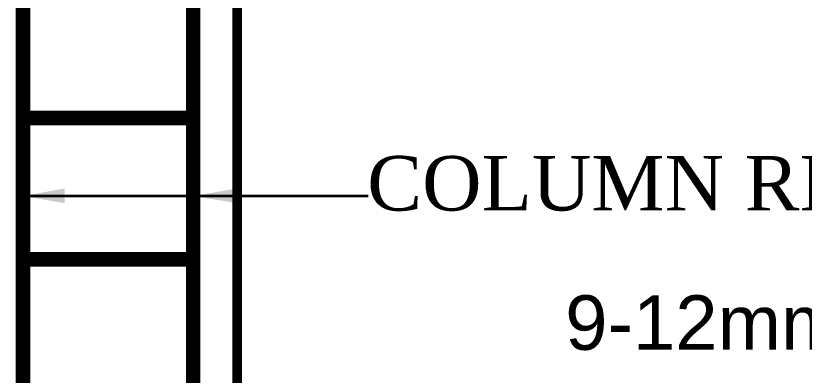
# Model space of a CAD drawing. Header units: millimetres. Extents: x 5 to 350, y 3 to 213.
# Drawn here: x 99.05 to 126.53, y 140.99 to 153.52 of the extents above; entities that cross this region are included whole.
import ezdxf

# ---------------------------------------------------------------- set-up
doc = ezdxf.new("R2010")
doc.units = ezdxf.units.MM
for name, color, linetype in [('H', 251, 'Continuous'), ('P', 255, 'Continuous'), ('T', 255, 'Continuous')]:
    doc.layers.add(name, color=color, linetype=linetype)
doc.styles.get("Standard").update_dxf_attribs({"font": 'arial.ttf'})

msp = doc.modelspace()

# ---------------------------------------------------------------- hatches: boundary and pattern name
at = {"layer": 'H', "linetype": 'Continuous'}
for points in [[(100.753, 146.985), (99.307, 147.232), (100.753, 147.496), (100.753, 146.985)], [(106.768, 146.985), (105.234, 147.232), (106.768, 147.496), (106.768, 146.985)]]:
    msp.add_hatch(color=256, dxfattribs=at).paths.add_polyline_path(points)

# ---------------------------------------------------------------- linework, layer by layer
at = {"layer": 'P'}
for points, const_width in [([(99.307, 167.128), (99.307, 124.372)], 0.508), ([(105.234, 167.128), (105.234, 124.372)], 0.508), ([(106.768, 167.128), (106.768, 131.322)], 0.339), ([(99.307, 149.948), (105.234, 149.948)], 0.508), ([(99.307, 147.232), (111.337, 147.232)], 0.085), ([(99.307, 145.027), (105.234, 145.027)], 0.508)]:
    msp.add_lwpolyline(points, dxfattribs=dict(at, const_width=const_width))

# ---------------------------------------------------------------- texts
at = {"layer": 'T', "char_height": 1.9, "attachment_point": 7}
for s, insert in [('{\\fTimes New Roman|b0|i0|c0|p18;COLUMN REINFORCEMENT}', (111.3, 146.7)), ('{\\fArial|b0|i0|c0|p18;9-12mmØ}', (118.2, 141.8))]:
    msp.add_mtext(s, dxfattribs=dict(at, insert=insert))

doc.saveas('drawing.dxf')
